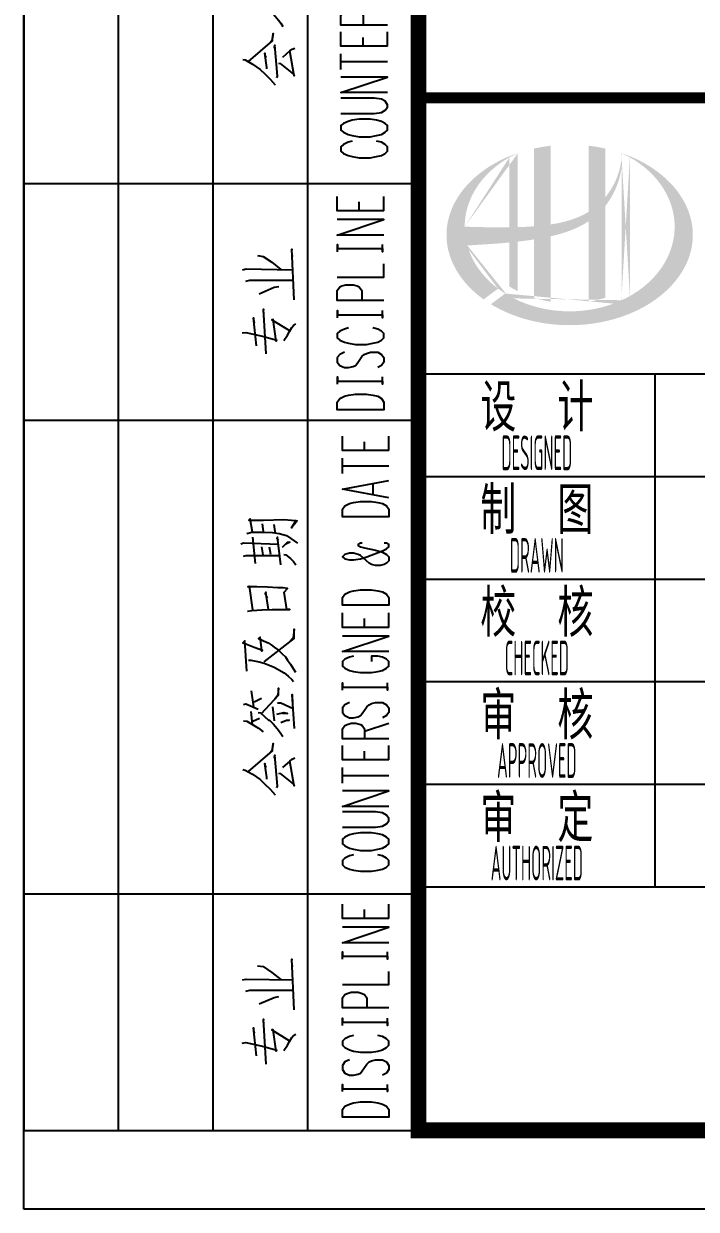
# Model space of a CAD drawing. Extents: x 5693218 to 11495510, y -728562 to -461276.
# Drawn here: x 5693218 to 5697478, y -503276 to -495763 of the extents above; entities that cross this region are included whole.
import ezdxf
from ezdxf.enums import TextEntityAlignment as Align

# ---------------------------------------------------------------- set-up
doc = ezdxf.new("R2010")
doc.units = 0
doc.header["$LTSCALE"] = 1000
doc.header["$MEASUREMENT"] = 0
doc.layers.get('0').update_dxf_attribs({"linetype": 'CONTINUOUS'})
doc.layers.add('图框', color=7, linetype='CONTINUOUS')
doc.styles.add('sceie', font='sceie.shx', dxfattribs={"width": 0.7, "bigfont": 'sceic.shx'})

# ---------------------------------------------------------------- blocks, each defined once
blk = doc.blocks.new('A$C04D97144')
for p, q in [((6, 0), (6, 180)), ((12, 0), (12, 180)), ((18, 0), (18, 180)), ((0, 60), (25, 60)), ((0, 45), (25, 45)), ((0, 15), (25, 15))]:
    blk.add_line(p, q)
blk.add_lwpolyline([(0, 180), (0, 0), (25, 0), (25, 180)], close=True)
for points in [[(14.847, 71.481), (14.988, 71.465), (15.506, 71.01), (15.569, 70.978), (15.821, 70.743), (16.135, 70.35), (16.276, 70.161), (16.417, 69.957)], [(23.047, 70.036), (20.093, 70.036), (20.093, 70.664), (20.251, 70.884), (20.392, 70.947), (20.643, 71.025), (20.942, 71.025), (21.256, 70.947), (21.35, 70.884), (21.492, 70.664), (21.492, 70.036)], [(14.234, 67.742), (15.758, 69.046), (15.758, 69.077), (15.789, 69.502), (15.711, 69.046), (15.569, 68.873)], [(23.047, 68.7), (20.093, 68.7), (20.093, 69.612)], [(21.492, 68.7), (21.492, 69.266)], [(23.047, 68.7), (23.047, 69.612)], [(16.04, 66.69), (16.072, 66.815), (15.899, 68.763), (15.868, 68.653), (15.899, 68.543)], [(16.135, 67.632), (16.245, 67.601), (16.779, 67.177), (17.093, 66.925), (17.124, 66.831), (16.857, 68.402), (16.386, 67.994)], [(16.857, 68.402), (16.999, 68.512), (17.172, 68.59)], [(13.888, 67.852), (14.03, 67.836), (14.485, 67.569), (14.972, 67.239), (15.271, 66.957), (15.616, 66.611), (15.93, 66.265)], [(15.396, 67.271), (15.396, 67.287), (15.396, 67.349), (15.271, 68.261), (15.271, 68.135), (15.334, 67.994)], [(20.093, 67.239), (20.093, 68.213)], [(20.093, 67.726), (23.047, 67.726)], [(23.047, 65.763), (20.093, 65.763), (23.047, 66.752), (20.093, 66.752)], [(20.093, 64.443), (22.199, 64.443), (22.654, 64.506), (22.89, 64.647), (23.047, 64.852), (23.047, 64.993), (22.89, 65.213), (22.654, 65.354), (22.199, 65.417), (20.093, 65.417)], [(20.093, 63.391), (20.251, 63.249), (20.549, 63.108), (20.8, 63.045), (21.256, 62.966), (21.947, 62.966), (22.34, 63.045), (22.654, 63.108), (22.89, 63.249), (23.047, 63.391), (23.047, 63.673), (22.89, 63.815), (22.654, 63.94), (22.34, 64.019), (21.947, 64.082), (21.256, 64.082), (20.8, 64.019), (20.549, 63.94), (20.251, 63.815), (20.093, 63.673), (20.093, 63.391), (20.093, 63.391)], [(20.8, 62.684), (20.549, 62.621), (20.251, 62.479), (20.093, 62.338), (20.093, 62.055), (20.251, 61.914), (20.549, 61.773), (20.8, 61.71), (21.256, 61.631), (21.947, 61.631), (22.34, 61.71), (22.654, 61.773), (22.89, 61.914), (23.047, 62.055), (23.047, 62.338), (22.89, 62.479), (22.654, 62.621), (22.34, 62.684)], [(22.811, 58.269), (19.858, 58.269), (19.858, 59.181)], [(21.256, 58.269), (21.256, 58.835)], [(22.811, 58.269), (22.811, 59.181)], [(22.811, 56.73), (19.858, 56.73), (22.811, 57.72), (19.858, 57.72)], [(17.124, 52.63), (16.983, 55.834), (16.952, 55.693), (16.999, 55.379)], [(19.874, 55.677), (19.874, 56.149), (19.874, 55.882), (22.717, 55.882), (22.717, 55.677), (22.717, 56.149)], [(14.799, 55.442), (15.161, 55.379), (15.711, 55.017), (16.276, 54.562)], [(19.858, 54.075), (22.811, 54.075), (22.811, 54.908)], [(13.857, 54.53), (14.092, 54.593), (17.03, 54.53)], [(14.061, 53.824), (14.312, 53.871), (17.062, 53.871)], [(14.909, 53.022), (15.852, 53.431), (16.15, 53.478)], [(22.811, 52.598), (19.858, 52.598), (19.858, 53.227), (20.015, 53.447), (20.156, 53.509), (20.408, 53.588), (20.863, 53.588), (21.115, 53.509), (21.256, 53.447), (21.413, 53.227), (21.413, 52.598)], [(15.365, 49.205), (15.192, 52.033), (15.161, 51.891), (15.192, 51.718)], [(19.874, 51.483), (19.874, 51.954), (19.874, 51.687), (22.717, 51.687), (22.717, 51.483), (22.717, 51.954)], [(13.841, 50.54), (14.061, 50.556), (15.114, 50.336), (16.04, 50.085), (15.993, 50.022), (15.789, 51.389), (15.711, 51.357), (16.842, 50.682)], [(14.737, 49.708), (14.548, 51.499), (14.548, 51.389), (14.595, 51.184)], [(16.465, 50.053), (16.7, 50.399), (16.842, 50.619), (16.983, 50.87), (17.093, 51.012), (17.234, 51.106)], [(20.565, 50.854), (20.313, 50.776), (20.015, 50.65), (19.858, 50.509), (19.858, 50.226), (20.015, 50.085), (20.313, 49.943), (20.565, 49.88), (21.02, 49.802), (21.712, 49.802), (22.104, 49.88), (22.418, 49.943), (22.654, 50.085), (22.811, 50.226), (22.811, 50.509), (22.654, 50.65), (22.418, 50.776), (22.104, 50.854)], [(20.313, 49.315), (20.015, 49.174), (19.858, 48.969), (19.858, 48.687), (20.015, 48.467), (20.313, 48.341), (20.565, 48.341), (20.863, 48.404), (21.02, 48.467), (21.115, 48.608), (21.413, 49.032), (21.554, 49.174), (21.712, 49.236), (21.963, 49.315), (22.418, 49.315), (22.654, 49.174), (22.811, 48.969), (22.811, 48.687), (22.654, 48.467), (22.418, 48.341)], [(19.874, 47.288), (19.874, 47.744), (19.874, 47.477), (22.717, 47.477), (22.717, 47.288), (22.717, 47.744)], [(22.811, 45.67), (19.858, 45.67), (19.858, 46.157), (20.015, 46.377), (20.313, 46.519), (20.565, 46.581), (21.02, 46.66), (21.712, 46.66), (22.104, 46.581), (22.418, 46.519), (22.654, 46.377), (22.811, 46.157), (22.811, 45.67), (22.811, 45.67)], [(23.125, 43.078), (20.188, 43.078), (20.188, 43.989)], [(21.586, 43.078), (21.586, 43.644)], [(23.125, 43.078), (23.125, 43.989)], [(20.188, 41.617), (20.188, 42.591)], [(20.188, 42.104), (23.125, 42.104)], [(23.125, 40.078), (20.188, 40.628), (23.125, 41.193)], [(22.136, 40.282), (22.136, 40.973)], [(23.125, 38.884), (20.188, 38.884), (20.188, 39.371), (20.329, 39.575), (20.628, 39.716), (20.879, 39.795), (21.335, 39.858), (22.026, 39.858), (22.434, 39.795), (22.733, 39.716), (22.984, 39.575), (23.125, 39.371), (23.125, 38.884), (23.125, 38.884)], [(14.485, 37.91), (14.344, 38.758), (14.265, 38.68), (15.129, 38.68), (15.192, 38.68), (16.465, 38.711), (16.952, 38.68), (17.234, 38.648), (17.313, 38.617), (16.952, 38.193), (17.203, 38.585)], [(15.192, 37.941), (15.114, 38.428)], [(15.93, 37.878), (15.93, 37.941), (15.852, 38.397)], [(14.14, 37.831), (14.454, 37.91), (15.082, 37.91), (15.758, 37.878), (16.182, 37.831), (16.637, 37.69), (16.92, 37.517), (17.344, 37.203)], [(14.689, 35.93), (14.517, 37.596)], [(16.292, 35.836), (16.072, 37.596), (16.04, 37.517), (16.135, 37.407)], [(13.747, 37.172), (13.92, 37.234), (16.135, 37.14)], [(15.161, 36.465), (15.082, 36.983)], [(15.648, 36.496), (15.569, 36.952)], [(16.386, 36.952), (16.716, 37.266), (16.857, 37.266), (16.606, 37.14)], [(21.429, 37.203), (21.335, 37.203), (21.177, 37.124), (21.177, 37.062), (21.335, 36.983), (21.586, 36.92), (22.277, 36.779), (22.733, 36.637), (22.984, 36.496), (23.125, 36.355), (23.125, 36.088), (22.984, 35.946), (22.827, 35.868), (22.576, 35.805), (22.277, 35.805), (22.026, 35.868), (21.884, 35.946), (21.335, 36.433), (21.177, 36.496), (20.879, 36.575), (20.628, 36.575), (20.329, 36.496), (20.188, 36.355), (20.329, 36.213), (20.628, 36.15), (20.879, 36.15), (21.335, 36.213), (21.727, 36.355), (22.733, 36.716), (22.984, 36.857), (23.125, 36.983), (23.125, 37.124), (22.984, 37.203), (22.827, 37.203)], [(13.92, 36.386), (14.092, 36.433), (16.213, 36.433)], [(16.465, 36.496), (16.606, 36.465), (16.889, 36.245), (17.093, 36.04), (17.234, 35.836)], [(14.171, 32.899), (14.454, 32.946), (15.082, 32.977), (15.726, 33.008), (15.821, 33.008), (16.276, 33.008), (16.857, 33.008), (16.669, 33.008), (16.496, 34.108), (16.7, 34.344), (16.433, 34.391), (16.103, 34.391), (15.443, 34.422), (14.768, 34.454), (14.202, 34.454), (14.281, 34.485), (14.485, 32.977)], [(15.506, 33.008), (15.334, 34.108), (15.302, 33.998), (15.412, 33.747)], [(23.125, 33.276), (20.188, 33.276), (20.188, 33.778), (20.329, 33.982), (20.628, 34.124), (20.879, 34.187), (21.335, 34.265), (22.026, 34.265), (22.434, 34.187), (22.733, 34.124), (22.984, 33.982), (23.125, 33.778), (23.125, 33.276), (23.125, 33.276)], [(23.125, 31.877), (20.188, 31.877), (20.188, 32.789)], [(21.586, 31.877), (21.586, 32.443)], [(23.125, 31.877), (23.125, 32.789)], [(15.224, 29.694), (17.124, 31.17), (17.124, 31.767), (17.062, 31.218), (17.03, 31.17), (16.81, 30.935)], [(14.14, 29.097), (13.998, 31.029), (13.888, 30.888), (14.061, 30.825), (14.595, 30.621), (15.129, 30.432), (15.082, 30.369), (15.082, 30.432), (14.972, 31.249), (14.878, 31.17), (15.192, 31.029), (15.475, 30.888), (15.679, 30.762), (15.852, 30.621), (16.135, 30.432), (16.355, 30.228), (16.575, 30.008), (16.716, 29.804), (16.889, 29.552), (17.062, 29.27), (17.203, 29.034)], [(23.125, 30.338), (20.188, 30.338), (23.125, 31.328), (20.188, 31.328)], [(20.879, 30.055), (20.628, 29.992), (20.329, 29.851), (20.188, 29.709), (20.188, 29.427), (20.329, 29.285), (20.628, 29.144), (20.879, 29.081), (21.335, 29.018), (22.026, 29.018), (22.434, 29.081), (22.733, 29.144), (22.984, 29.285), (23.125, 29.427), (23.125, 29.709), (22.984, 29.851), (22.733, 29.992), (22.434, 30.055), (22.026, 30.055), (22.026, 29.709)], [(14.234, 29.804), (14.375, 29.804), (14.909, 29.694), (15.224, 29.6), (15.538, 29.49), (15.868, 29.348), (16.15, 29.175), (16.496, 28.987), (16.747, 28.783), (16.983, 28.563), (17.093, 28.453)], [(14.564, 26.835), (14.422, 27.856)], [(15.051, 26.426), (16.135, 27.573), (16.135, 28.013), (16.103, 27.573), (15.899, 27.337)], [(20.188, 27.887), (20.188, 28.358), (20.188, 28.091), (23.047, 28.091), (23.047, 27.887), (23.047, 28.358)], [(14.595, 27.149), (15.051, 27.4)], [(16.072, 27.086), (16.276, 27.086), (17.062, 26.74)], [(17.14, 25.468), (16.999, 27.62), (16.999, 27.479), (17.03, 27.165)], [(20.628, 27.117), (20.329, 26.976), (20.188, 26.772), (20.188, 26.489), (20.329, 26.285), (20.628, 26.143), (20.879, 26.143), (21.177, 26.206), (21.335, 26.285), (21.429, 26.426), (21.727, 26.835), (21.884, 26.976), (22.026, 27.055), (22.277, 27.117), (22.733, 27.117), (22.984, 26.976), (23.125, 26.772), (23.125, 26.489), (22.984, 26.285), (22.733, 26.143)], [(13.92, 26.992), (14.061, 27.023), (14.847, 26.693)], [(14.485, 25.719), (14.407, 26.552)], [(14.847, 26.489), (14.988, 26.458), (15.506, 26.002), (15.569, 25.986), (15.821, 25.751), (16.135, 25.358), (16.276, 25.154), (16.417, 24.965)], [(15.758, 26.85), (15.868, 25.955)], [(16.04, 26.379), (16.465, 26.489), (16.7, 26.426), (16.386, 26.426)], [(13.92, 25.955), (14.124, 25.924), (14.548, 25.688), (14.878, 25.499), (15.161, 25.264)], [(14.517, 25.924), (14.941, 26.128)], [(16.276, 25.845), (16.637, 25.986), (16.81, 25.986), (16.575, 25.955)], [(23.125, 24.808), (20.188, 24.808), (20.188, 25.437), (20.329, 25.656), (20.486, 25.719), (20.738, 25.798), (21.036, 25.798), (21.335, 25.719), (21.429, 25.656), (21.586, 25.437), (21.586, 24.808)], [(21.586, 25.295), (23.125, 25.798)], [(14.234, 22.75), (15.758, 24.054), (15.758, 24.085), (15.789, 24.51), (15.711, 24.054), (15.569, 23.881)], [(23.125, 23.489), (20.188, 23.489), (20.188, 24.384)], [(23.125, 23.489), (23.125, 24.384)], [(16.04, 21.698), (16.072, 21.808), (15.899, 23.771), (15.868, 23.661), (15.899, 23.536)], [(16.135, 22.64), (16.245, 22.609), (16.779, 22.185), (17.093, 21.933), (17.124, 21.839), (16.857, 23.394), (16.386, 23.002)], [(16.857, 23.394), (16.999, 23.52), (17.172, 23.599)], [(21.586, 23.489), (21.586, 24.038)], [(13.888, 22.86), (14.03, 22.829), (14.485, 22.577), (14.972, 22.232), (15.271, 21.949), (15.616, 21.619), (15.93, 21.274)], [(15.396, 22.263), (15.396, 22.295), (15.396, 22.357), (15.271, 23.253), (15.271, 23.143), (15.334, 23.002)], [(20.188, 22.012), (20.188, 22.986)], [(20.188, 22.499), (23.125, 22.499)], [(23.125, 20.535), (20.188, 20.535), (23.125, 21.525), (20.188, 21.525)], [(20.188, 19.216), (22.277, 19.216), (22.733, 19.278), (22.984, 19.42), (23.125, 19.624), (23.125, 19.765), (22.984, 19.985), (22.733, 20.127), (22.277, 20.19), (20.188, 20.19)], [(20.188, 18.163), (20.329, 18.022), (20.628, 17.88), (20.879, 17.817), (21.335, 17.739), (22.026, 17.739), (22.434, 17.817), (22.733, 17.88), (22.984, 18.022), (23.125, 18.163), (23.125, 18.446), (22.984, 18.587), (22.733, 18.729), (22.434, 18.791), (22.026, 18.854), (21.335, 18.854), (20.879, 18.791), (20.628, 18.729), (20.329, 18.587), (20.188, 18.446), (20.188, 18.163), (20.188, 18.163)], [(20.879, 17.456), (20.628, 17.393), (20.329, 17.252), (20.188, 17.11), (20.188, 16.828), (20.329, 16.686), (20.628, 16.545), (20.879, 16.482), (21.335, 16.419), (22.026, 16.419), (22.434, 16.482), (22.733, 16.545), (22.984, 16.686), (23.125, 16.828), (23.125, 17.11), (22.984, 17.252), (22.733, 17.393), (22.434, 17.456)], [(23.125, 13.434), (20.188, 13.434), (20.188, 14.346)], [(23.125, 13.434), (23.125, 14.346)], [(21.586, 13.434), (21.586, 14)], [(23.125, 11.895), (20.188, 11.895), (23.125, 12.869), (20.188, 12.869)], [(20.188, 10.842), (20.188, 11.314), (20.188, 11.047), (23.047, 11.047), (23.047, 10.842), (23.047, 11.314)], [(17.124, 7.638), (16.983, 10.842), (16.952, 10.701), (16.999, 10.387)], [(14.799, 10.434), (15.161, 10.387), (15.711, 10.01), (16.276, 9.554)], [(20.188, 9.24), (23.125, 9.24), (23.125, 10.073)], [(13.857, 9.539), (14.092, 9.586), (17.03, 9.539)], [(14.061, 8.816), (14.312, 8.879), (17.062, 8.879)], [(14.909, 8.03), (15.852, 8.423), (16.15, 8.486)], [(23.125, 7.763), (20.188, 7.763), (20.188, 8.392), (20.329, 8.612), (20.486, 8.674), (20.738, 8.753), (21.177, 8.753), (21.429, 8.674), (21.586, 8.612), (21.727, 8.392), (21.727, 7.763)], [(15.365, 4.197), (15.192, 7.041), (15.161, 6.899), (15.192, 6.727)], [(20.188, 6.648), (20.188, 7.119), (20.188, 6.852), (23.047, 6.852), (23.047, 6.648), (23.047, 7.119)], [(13.841, 5.533), (14.061, 5.564), (15.114, 5.344), (16.04, 5.077), (15.993, 5.03), (15.789, 6.381), (15.711, 6.365), (16.842, 5.674)], [(14.737, 4.716), (14.548, 6.507), (14.548, 6.381), (14.595, 6.192)], [(16.465, 5.061), (16.7, 5.391), (16.842, 5.627), (16.983, 5.878), (17.093, 6.02), (17.234, 6.098)], [(20.879, 6.02), (20.628, 5.941), (20.329, 5.8), (20.188, 5.658), (20.188, 5.391), (20.329, 5.25), (20.628, 5.108), (20.879, 5.03), (21.335, 4.967), (22.026, 4.967), (22.434, 5.03), (22.733, 5.108), (22.984, 5.25), (23.125, 5.391), (23.125, 5.658), (22.984, 5.8), (22.733, 5.941), (22.434, 6.02)], [(20.628, 4.48), (20.329, 4.339), (20.188, 4.119), (20.188, 3.852), (20.329, 3.632), (20.628, 3.49), (20.879, 3.49), (21.177, 3.569), (21.335, 3.632), (21.429, 3.773), (21.727, 4.197), (21.884, 4.339), (22.026, 4.402), (22.277, 4.48), (22.733, 4.48), (22.984, 4.339), (23.125, 4.119), (23.125, 3.852), (22.984, 3.632), (22.733, 3.49)], [(20.188, 2.454), (20.188, 2.909), (20.188, 2.642), (23.047, 2.642), (23.047, 2.454), (23.047, 2.909)], [(23.125, 0.835), (20.188, 0.835), (20.188, 1.322), (20.329, 1.542), (20.628, 1.668), (20.879, 1.747), (21.335, 1.809), (22.026, 1.809), (22.434, 1.747), (22.733, 1.668), (22.984, 1.542), (23.125, 1.322), (23.125, 0.835), (23.125, 0.835)]]:
    blk.add_lwpolyline(points)
blk = doc.blocks.new('A$C1BD43FEB')
blk.add_blockref('A$C04D97144', (0, 0))
blk = doc.blocks.new('GXED01100007000C')
blk.add_blockref('A$C1BD43FEB', (-25, 0))

msp = doc.modelspace()

# ---------------------------------------------------------------- hatches: boundary and pattern name
h = msp.add_hatch(color=256)
edge = h.paths.add_edge_path()
edge.add_spline(control_points=[(5696554.4, -497110.8), (5696560.5, -497109.4), (5696566.6, -497108), (5696615.7, -497096.1), (5696658.3, -497083.1), (5696733.3, -497052), (5696766.2, -497035), (5696797.1, -497014.4)], knot_values=[61.629012, 61.629012, 61.629012, 61.629012, 63.330431, 63.330431, 75.353634, 75.353634, 85.398649, 85.398649, 85.398649, 85.398649], degree=3, periodic=0)
edge.add_line((5696797.1, -497014.4), (5696797.1, -497524.7))
edge.add_spline(control_points=[(5696797.1, -497524.7), (5696814.3, -497521.9), (5696831.3, -497518.6), (5696866, -497510.5), (5696883.7, -497505.7), (5696901.1, -497500.3)], knot_values=[4.908456, 4.908456, 4.908456, 4.908456, 4.992821, 4.992821, 5.083034, 5.083034, 5.083034, 5.083034], degree=3, periodic=0)
edge.add_line((5696901.1, -497500.3), (5696901.1, -496918.8))
edge.add_spline(control_points=[(5696901.1, -496918.8), (5696909.7, -496907.9), (5696917.9, -496896.5), (5696944, -496856.9), (5696959.7, -496826.9), (5696989, -496754.1), (5697000.2, -496710.4), (5697004.8, -496665), (5697005, -496663.7), (5697005.1, -496662.5)], knot_values=[97.991744, 97.991744, 97.991744, 97.991744, 101.64219, 101.64219, 110.337975, 110.337975, 121.934322, 121.934322, 122.270691, 122.270691, 122.270691, 122.270691], degree=3, periodic=0)
edge.add_line((5697005.1, -496662.5), (5697005.1, -496592))
edge.add_spline(control_points=[(5697005.1, -496592), (5697005, -496599.7), (5697004.7, -496607.4), (5697004.1, -496615.1)], knot_values=[126.194075, 126.194075, 126.194075, 126.194075, 128.396762, 128.396762, 128.396762, 128.396762], degree=3, periodic=0)
edge.add_spline(control_points=[(5697004.1, -496615.1), (5697003.6, -496621.3), (5697003, -496627.5), (5697002.2, -496633.7)], knot_values=[124.417049, 124.417049, 124.417049, 124.417049, 126.194075, 126.194075, 126.194075, 126.194075], degree=3, periodic=0)
edge.add_spline(control_points=[(5697002.2, -496633.7), (5697001.1, -496642.8), (5696999.6, -496651.9), (5696997.8, -496661)], knot_values=[121.80529, 121.80529, 121.80529, 121.80529, 124.417049, 124.417049, 124.417049, 124.417049], degree=3, periodic=0)
edge.add_spline(control_points=[(5696997.8, -496661), (5696995.4, -496673.2), (5696992.5, -496685.3), (5696989, -496697.3)], knot_values=[118.31574, 118.31574, 118.31574, 118.31574, 121.80529, 121.80529, 121.80529, 121.80529], degree=3, periodic=0)
edge.add_spline(control_points=[(5696989, -496697.3), (5696985.5, -496709.4), (5696981.5, -496721.5), (5696976.9, -496733.3)], knot_values=[114.795988, 114.795988, 114.795988, 114.795988, 118.31574, 118.31574, 118.31574, 118.31574], degree=3, periodic=0)
edge.add_spline(control_points=[(5696976.9, -496733.3), (5696972.4, -496745), (5696967.5, -496756.6), (5696962, -496767.9)], knot_values=[111.329641, 111.329641, 111.329641, 111.329641, 114.795988, 114.795988, 114.795988, 114.795988], degree=3, periodic=0)
edge.add_spline(control_points=[(5696962, -496767.9), (5696956.5, -496779.4), (5696950.5, -496790.8), (5696944, -496801.9)], knot_values=[107.79529, 107.79529, 107.79529, 107.79529, 111.329641, 111.329641, 111.329641, 111.329641], degree=3, periodic=0)
edge.add_spline(control_points=[(5696944, -496801.9), (5696937.7, -496812.7), (5696931, -496823.3), (5696923.9, -496833.5)], knot_values=[104.343579, 104.343579, 104.343579, 104.343579, 107.79529, 107.79529, 107.79529, 107.79529], degree=3, periodic=0)
edge.add_spline(control_points=[(5696923.9, -496833.5), (5696916.7, -496843.9), (5696909.1, -496854), (5696901.1, -496863.7)], knot_values=[100.8507, 100.8507, 100.8507, 100.8507, 104.343579, 104.343579, 104.343579, 104.343579], degree=3, periodic=0)
edge.add_line((5696901.1, -496863.7), (5696901.1, -496554.4))
edge.add_spline(control_points=[(5696901.1, -496554.4), (5696867, -496546.8), (5696832.3, -496540.9), (5696797.1, -496536.8)], knot_values=[4.423999, 4.423999, 4.423999, 4.423999, 4.558741, 4.558741, 4.558741, 4.558741], degree=3, periodic=0)
edge.add_line((5696797.1, -496536.8), (5696797.1, -496955))
edge.add_spline(control_points=[(5696797.1, -496955), (5696725.1, -496999.5), (5696640.9, -497022.7), (5696554.4, -497035.8)], knot_values=[63.246215, 63.246215, 63.246215, 63.246215, 87.689124, 87.689124, 87.689124, 87.689124], degree=3, periodic=0)
edge.add_line((5696554.4, -497035.8), (5696554.4, -496536.8))
edge.add_spline(control_points=[(5696554.4, -496536.8), (5696519.3, -496540.9), (5696484.5, -496546.8), (5696450.4, -496554.4)], knot_values=[4.866038, 4.866038, 4.866038, 4.866038, 5.000777, 5.000777, 5.000777, 5.000777], degree=3, periodic=0)
edge.add_line((5696450.4, -496554.4), (5696450.4, -497047.2))
edge.add_spline(control_points=[(5696450.4, -497047.2), (5696448.7, -497047.3), (5696413.8, -497050), (5696379.2, -497051.7), (5696346.4, -497052.8)], knot_values=[43.657356, 43.657356, 43.657356, 43.657356, 44.134253, 53.497092, 53.497092, 53.497092, 53.497092], degree=3, periodic=0)
edge.add_line((5696346.4, -497052.8), (5696346.4, -496583.6))
edge.add_spline(control_points=[(5696346.4, -496583.6), (5696329.4, -496589.5), (5696312.6, -496595.8), (5696296.2, -496602.5)], knot_values=[5.14157, 5.14157, 5.14157, 5.14157, 5.212921, 5.212921, 5.212921, 5.212921], degree=3, periodic=0)
edge.add_spline(control_points=[(5696296.2, -496602.5), (5696289.3, -496605.3), (5696282.5, -496608.2), (5696250.2, -496622.4), (5696225.7, -496634.7), (5696202.2, -496647.9)], knot_values=[5.212921, 5.212921, 5.212921, 5.212921, 5.24296, 5.24296, 5.355623, 5.355623, 5.355623, 5.355623], degree=3, periodic=0)
edge.add_spline(control_points=[(5696202.2, -496647.9), (5696187.4, -496656.2), (5696172.9, -496665), (5696158.9, -496674.1)], knot_values=[5.355623, 5.355623, 5.355623, 5.355623, 5.426974, 5.426974, 5.426974, 5.426974], degree=3, periodic=0)
edge.add_spline(control_points=[(5696158.9, -496674.1), (5696151.5, -496678.9), (5696144.2, -496683.8), (5696130.7, -496693.3), (5696124.5, -496697.8), (5696118.4, -496702.4)], knot_values=[5.426974, 5.426974, 5.426974, 5.426974, 5.464765, 5.464765, 5.498325, 5.498325, 5.498325, 5.498325], degree=3, periodic=0)
edge.add_spline(control_points=[(5696118.4, -496702.4), (5696092.3, -496722), (5696068.2, -496742.9), (5696046.3, -496764.8)], knot_values=[5.498325, 5.498325, 5.498325, 5.498325, 5.641027, 5.641027, 5.641027, 5.641027], degree=3, periodic=0)
edge.add_spline(control_points=[(5696046.3, -496764.8), (5696039.3, -496771.8), (5696032.6, -496778.9), (5696012.1, -496801.5), (5695999.2, -496817.4), (5695987.5, -496833.6)], knot_values=[5.641027, 5.641027, 5.641027, 5.641027, 5.686569, 5.686569, 5.783729, 5.783729, 5.783729, 5.783729], degree=3, periodic=0)
edge.add_spline(control_points=[(5695987.5, -496833.6), (5695972.3, -496854.3), (5695959, -496875.7), (5695945.9, -496900.7), (5695944.3, -496903.9), (5695942.7, -496907.1)], knot_values=[5.783729, 5.783729, 5.783729, 5.783729, 5.908374, 5.908374, 5.92643, 5.92643, 5.92643, 5.92643], degree=3, periodic=0)
edge.add_spline(control_points=[(5695942.7, -496907.1), (5695930.2, -496932.2), (5695920.2, -496957.8), (5695912.7, -496983.8)], knot_values=[5.92643, 5.92643, 5.92643, 5.92643, 6.069132, 6.069132, 6.069132, 6.069132], degree=3, periodic=0)
edge.add_spline(control_points=[(5695912.7, -496983.8), (5695909.5, -496994.9), (5695906.7, -497006), (5695901.3, -497032.2), (5695899.1, -497047.2), (5695897.6, -497062.3)], knot_values=[6.069132, 6.069132, 6.069132, 6.069132, 6.130179, 6.130179, 6.211834, 6.211834, 6.211834, 6.211834], degree=3, periodic=0)
edge.add_spline(control_points=[(5695897.6, -497062.3), (5695896.4, -497075.5), (5695895.8, -497088.6), (5695895.8, -497101.8)], knot_values=[6.211834, 6.211834, 6.211834, 6.211834, 6.283185, 6.283185, 6.283185, 6.283185], degree=3, periodic=0)
edge.add_spline(control_points=[(5695895.8, -497101.8), (5695895.8, -497111.2), (5695896.1, -497120.5), (5695896.7, -497129.8)], knot_values=[6.283185, 6.283185, 6.283185, 6.283185, 6.333655, 6.333655, 6.333655, 6.333655], degree=3, periodic=0)
edge.add_spline(control_points=[(5695896.7, -497129.8), (5695898, -497148.5), (5695900.5, -497167.1), (5695904.2, -497185.6)], knot_values=[6.333655, 6.333655, 6.333655, 6.333655, 6.434594, 6.434594, 6.434594, 6.434594], degree=3, periodic=0)
edge.add_spline(control_points=[(5695904.2, -497185.6), (5695904.5, -497186.8), (5695904.7, -497188), (5695908.7, -497206.5), (5695913.4, -497223.7), (5695919.3, -497240.7)], knot_values=[6.434594, 6.434594, 6.434594, 6.434594, 6.441278, 6.441278, 6.535532, 6.535532, 6.535532, 6.535532], degree=3, periodic=0)
edge.add_spline(control_points=[(5695919.3, -497240.7), (5695925.6, -497259), (5695933.1, -497277), (5695941.8, -497294.8)], knot_values=[6.535532, 6.535532, 6.535532, 6.535532, 6.636471, 6.636471, 6.636471, 6.636471], degree=3, periodic=0)
edge.add_spline(control_points=[(5695941.8, -497294.8), (5695944, -497299.3), (5695946.3, -497303.7), (5695955.7, -497321.4), (5695963.3, -497334.4), (5695971.7, -497347.3)], knot_values=[6.636471, 6.636471, 6.636471, 6.636471, 6.661894, 6.661894, 6.73741, 6.73741, 6.73741, 6.73741], degree=3, periodic=0)
edge.add_spline(control_points=[(5695971.7, -497347.3), (5695982.9, -497364.4), (5695995.3, -497381.2), (5696008.8, -497397.6)], knot_values=[6.73741, 6.73741, 6.73741, 6.73741, 6.838349, 6.838349, 6.838349, 6.838349], degree=3, periodic=0)
edge.add_spline(control_points=[(5696008.8, -497397.6), (5696014.7, -497404.8), (5696020.8, -497411.8), (5696035.4, -497427.8), (5696043.9, -497436.6), (5696052.8, -497445.3)], knot_values=[6.838349, 6.838349, 6.838349, 6.838349, 6.88251, 6.88251, 6.939288, 6.939288, 6.939288, 6.939288], degree=3, periodic=0)
edge.add_spline(control_points=[(5696052.8, -497445.3), (5696068.6, -497460.6), (5696085.5, -497475.5), (5696103.3, -497489.7)], knot_values=[6.939288, 6.939288, 6.939288, 6.939288, 7.040227, 7.040227, 7.040227, 7.040227], degree=3, periodic=0)
edge.add_spline(control_points=[(5696103.3, -497489.7), (5696112.3, -497496.8), (5696121.5, -497503.7), (5696130.9, -497510.5)], knot_values=[7.040227, 7.040227, 7.040227, 7.040227, 7.090696, 7.090696, 7.090696, 7.090696], degree=3, periodic=0)
edge.add_line((5696130.9, -497510.5), (5696222.1, -497442.1))
edge.add_ellipse((5696675.8, -497049.8), major_axis=(665, 0), ratio=0.806676, start_angle=192.81901, end_angle=226.98533, ccw=False)
edge.add_spline(control_points=[(5696027.3, -497168.9), (5696051.4, -497167.4), (5696075.4, -497165.9), (5696164.1, -497160.4), (5696228.9, -497156.1), (5696294.4, -497149.8)], knot_values=[11.398263, 11.398263, 11.398263, 11.398263, 18.40729, 18.40729, 37.18094, 37.18094, 37.18094, 37.18094], degree=3, periodic=0)
edge.add_line((5696294.4, -497149.8), (5696294.4, -497428.8))
edge.add_spline(control_points=[(5696294.4, -497428.8), (5696298, -497431.1), (5696301.6, -497433.3), (5696318.5, -497443.5), (5696332.3, -497451.1), (5696346.4, -497458.2)], knot_values=[4.049945, 4.049945, 4.049945, 4.049945, 4.072021, 4.072021, 4.153257, 4.153257, 4.153257, 4.153257], degree=3, periodic=0)
edge.add_line((5696346.4, -497458.2), (5696346.4, -497144.3))
edge.add_spline(control_points=[(5696346.4, -497144.3), (5696378.6, -497140.7), (5696411, -497136.4), (5696445.9, -497131), (5696448.1, -497130.7), (5696450.4, -497130.3)], knot_values=[42.135009, 42.135009, 42.135009, 42.135009, 51.307228, 51.307228, 51.948574, 51.948574, 51.948574, 51.948574], degree=3, periodic=0)
edge.add_line((5696450.4, -497130.3), (5696450.4, -497500.3))
edge.add_spline(control_points=[(5696450.4, -497500.3), (5696484.1, -497510.8), (5696518.9, -497519), (5696554.4, -497524.7)], knot_values=[4.34174, 4.34174, 4.34174, 4.34174, 4.516316, 4.516316, 4.516316, 4.516316], degree=3, periodic=0)
edge.add_line((5696554.4, -497524.7), (5696554.4, -497110.8))
edge = h.paths.add_edge_path(flags=16)
edge.add_ellipse((5696675.8, -497049.8), major_axis=(665, 0), ratio=0.806676, start_angle=124.98746, end_angle=179.99898, ccw=False)
edge.add_line((5696294.4, -496610.3), (5696294.4, -497053.9))
edge.add_spline(control_points=[(5696294.4, -497053.9), (5696199.1, -497055.2), (5696105.1, -497052.2), (5696010.7, -497049.8)], knot_values=[11.27373, 11.27373, 11.27373, 11.27373, 38.687513, 38.687513, 38.687513, 38.687513], degree=3, periodic=0)
edge = h.paths.add_edge_path()
edge.add_spline(control_points=[(5696176.9, -497541), (5696208, -497560), (5696241.1, -497577.2), (5696325.7, -497614.5), (5696379, -497632.3), (5696489.7, -497658.9), (5696547.2, -497667.6), (5696663.3, -497675.4), (5696722, -497674.4), (5696837.6, -497663), (5696894.5, -497652.4), (5697003.5, -497622.4), (5697055.6, -497602.9), (5697152.5, -497556), (5697197.3, -497528.6), (5697277.3, -497467.7), (5697312.4, -497434.1), (5697371.8, -497362.6), (5697395.9, -497324.7), (5697432.3, -497246.6), (5697444.5, -497206.4), (5697457.1, -497125.2), (5697457.4, -497084.2), (5697445.9, -497002.8), (5697434.1, -496962.2), (5697398.5, -496883.5), (5697374.7, -496845.3), (5697315.9, -496773.1), (5697280.9, -496739.2), (5697201.1, -496677.5), (5697156.3, -496649.8), (5697075.1, -496610.1), (5697040.7, -496595.9), (5697005.1, -496583.6)], knot_values=[0.886421, 0.886421, 0.886421, 0.886421, 1.040557, 1.040557, 1.261172, 1.261172, 1.481788, 1.481788, 1.702404, 1.702404, 1.92302, 1.92302, 2.143636, 2.143636, 2.364252, 2.364252, 2.584868, 2.584868, 2.805484, 2.805484, 3.026099, 3.026099, 3.246715, 3.246715, 3.46852, 3.46852, 3.690325, 3.690325, 3.91213, 3.91213, 4.133935, 4.133935, 4.283209, 4.283209, 4.283209, 4.283209], degree=3, periodic=0)
edge.add_line((5697005.1, -496583.6), (5697005.1, -496583.7))
edge.add_spline(control_points=[(5697005.1, -496583.8), (5697005.1, -496586.5), (5697005.1, -496589.3), (5697005.1, -496592)], knot_values=[128.396762, 128.396762, 128.396762, 128.396762, 129.192193, 129.192193, 129.192193, 129.192193], degree=3, periodic=0)
edge.add_line((5697005.1, -496592), (5697005.1, -497515.9))
edge.add_ellipse((5696675.8, -497049.8), major_axis=(665, 0), ratio=0.806676, start_angle=232.10542, end_angle=299.68334, ccw=False)
edge.add_line((5696267.3, -497473.2), (5696176.9, -497541))
edge = h.paths.add_edge_path(flags=16)
edge.add_ellipse((5696675.8, -497049.8), major_axis=(665, 0), ratio=0.806676, start_angle=304.98746, end_angle=415.01211, ccw=False)
edge.add_line((5697057.1, -497489.4), (5697057.1, -496610.3))

# ---------------------------------------------------------------- linework, layer by layer
for p, q in [((5695717.9, -496232.5), (5695717.9, -501232.5)), ((5695717.9, -497982.5), (5706717.9, -497982.5)), ((5697217.9, -501232.5), (5697217.9, -497982.5)), ((5695717.9, -498632.5), (5701217.9, -498632.5)), ((5695717.9, -499282.5), (5701217.9, -499282.5)), ((5695717.9, -499932.5), (5701217.9, -499932.5)), ((5695717.9, -500582.5), (5701217.9, -500582.5)), ((5695717.9, -501232.5), (5713717.9, -501232.5)), ((5695717.9, -501232.5), (5695717.9, -502776.5)), ((5695717.9, -502776.5), (5713717.9, -502776.5))]:
    msp.add_line(p, q)
at = {"const_width": 70}
msp.add_lwpolyline([(5713717.9, -496232.5), (5695717.9, -496232.5)], dxfattribs=at)
at = {"layer": '图框', "color": 0}
msp.add_lwpolyline([(5693217.9, -503276.5), (5693217.9, -473576.5), (5714217.9, -473576.5), (5714217.9, -503276.5)], close=True, dxfattribs=at)
at = {"layer": '图框', "color": 0, "const_width": 100}
msp.add_lwpolyline([(5695717.9, -502776.5), (5713717.9, -502776.5), (5713717.9, -474076.5), (5695717.9, -474076.5)], close=True, dxfattribs=at)

# ---------------------------------------------------------------- block references
at = {"color": 0, "xscale": 100, "yscale": 100, "zscale": 100}
msp.add_blockref('GXED01100007000C', (5695717.9, -502776.5), dxfattribs=at)

# ---------------------------------------------------------------- texts
at = {"style": 'sceie'}
for s, height, width, p in [('设  计', 300, 0.8, (5696467.9, -498182.5)), ('DESIGNED', 220, 0.4, (5696467.9, -498482.5)), ('制  图', 300, 0.8, (5696467.9, -498832.5)), ('DRAWN', 220, 0.4, (5696467.9, -499132.5)), ('校  核', 300, 0.8, (5696467.9, -499482.5)), ('CHECKED', 220, 0.4, (5696467.9, -499782.5)), ('审  核', 300, 0.8, (5696467.9, -500132.5)), ('APPROVED', 220, 0.4, (5696467.9, -500432.5)), ('审  定', 300, 0.8, (5696467.9, -500782.5)), ('AUTHORIZED', 220, 0.4, (5696467.9, -501082.5))]:
    msp.add_text(s, height=height, dxfattribs=dict(at, width=width)).set_placement(p, align=Align.MIDDLE)

doc.saveas('drawing.dxf')
